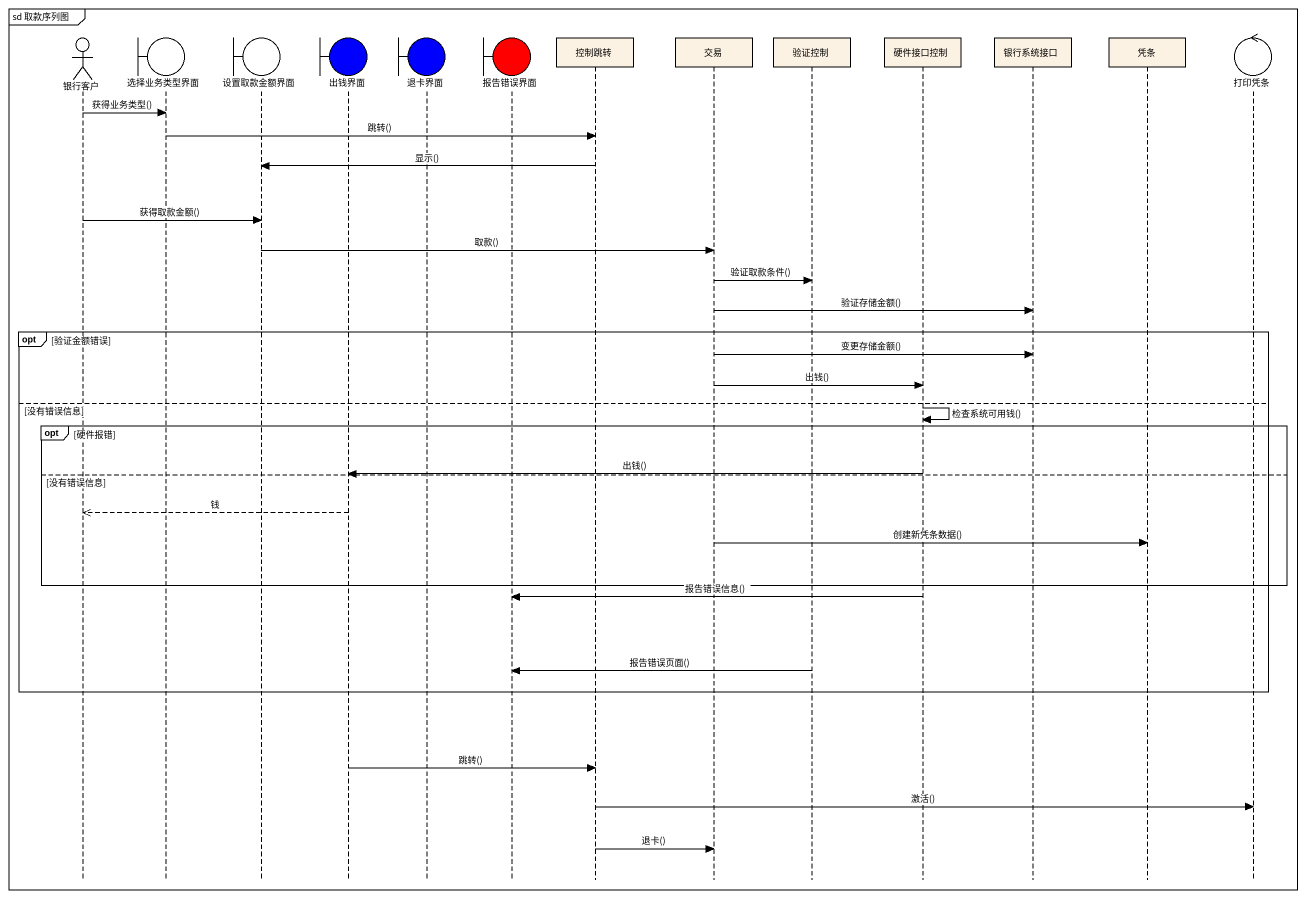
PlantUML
@startuml
mainframe sd 取款序列图
hide footbox
actor 银行客户
boundary 选择业务类型界面
boundary 设置取款金额界面
boundary 出钱界面 #0000FF
boundary 退卡界面 #0000FF
boundary 报告错误界面 #FF0000
participant 控制跳转
participant 交易
participant 验证控制
participant 硬件接口控制
participant 银行系统接口
participant 凭条
control 打印凭条

银行客户 -> 选择业务类型界面 : 获得业务类型()
选择业务类型界面 -> 控制跳转 : 跳转()
控制跳转 -> 设置取款金额界面 : 显示()
银行客户 -> 设置取款金额界面 : 获得取款金额()
设置取款金额界面 -> 交易 : 取款()
交易 -> 验证控制 : 验证取款条件()
交易 -> 银行系统接口 : 验证存储金额()
opt 验证金额错误
  交易 -> 银行系统接口 : 变更存储金额()
  交易 -> 硬件接口控制 : 出钱()
else 没有错误信息
  硬件接口控制 -> 硬件接口控制 : 检查系统可用钱()
  opt 硬件报错
    硬件接口控制 -> 出钱界面 : 出钱()
  else 没有错误信息
    出钱界面 -->> 银行客户 : 钱
    交易 -> 凭条 : 创建新凭条数据()
  end
  硬件接口控制 -> 报告错误界面 : 报告错误信息()
  验证控制 -> 报告错误界面 : 报告错误页面()
end
出钱界面 -> 控制跳转 : 跳转()
控制跳转 -> 打印凭条 : 激活()
控制跳转 -> 交易 : 退卡()
@enduml
